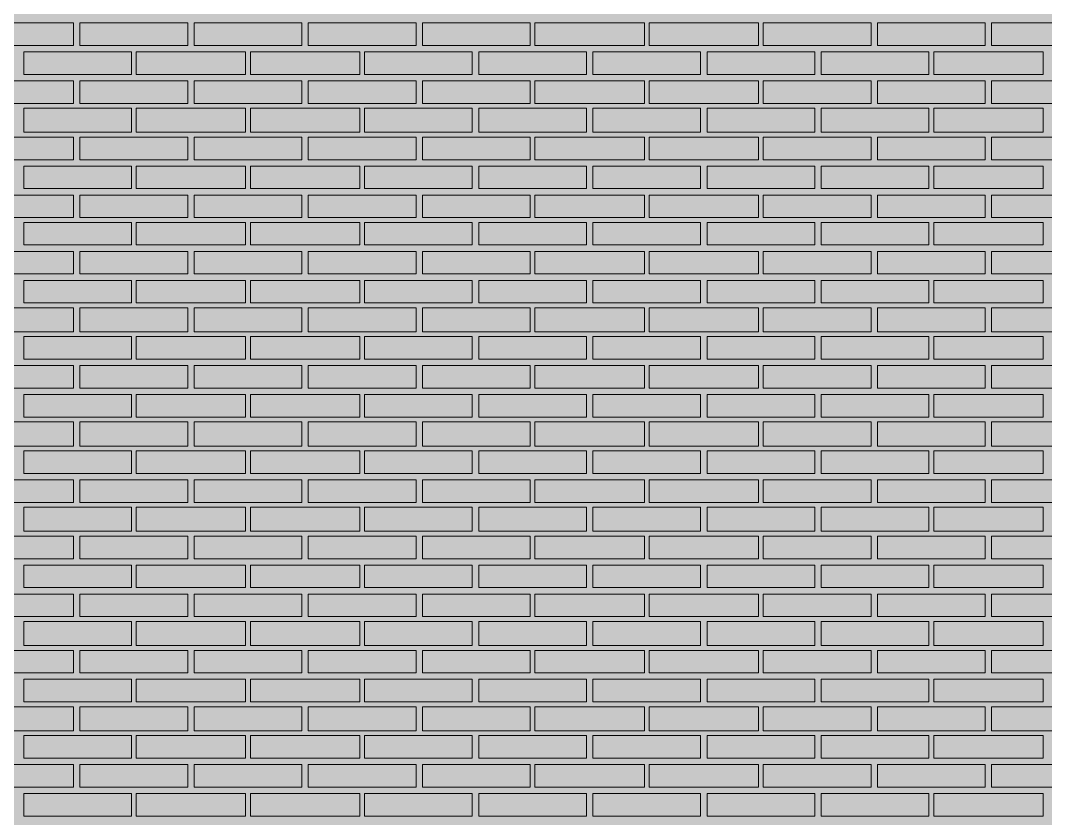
# Model space of a CAD drawing. Header units: millimetres. Extents: x -28928 to 100580, y -22867 to 36490.
# Drawn here: x 74400 to 77097, y 18694 to 20792 of the extents above; entities that cross this region are included whole.
import ezdxf

# ---------------------------------------------------------------- set-up
doc = ezdxf.new("R2010")
doc.units = ezdxf.units.MM
doc.layers.add('PDF _Геометрия', color=7, linetype='Continuous', true_color=0x8f8e8d)
doc.layers.add('PDF _Сплошная заливка', color=7, linetype='Continuous', true_color=0xffffff)

msp = doc.modelspace()

# ---------------------------------------------------------------- hatches: boundary and pattern name
at = {"layer": 'PDF _Сплошная заливка', "true_color": 0xdcd6cf, "transparency": 33554559}
msp.add_hatch(color=254, dxfattribs=at).paths.add_polyline_path([(64868.4, 16343.4), (64868.4, 19592.6), (66268.7, 19592.6), (66268.7, 16343.4), (82239.9, 16343.4), (82239.9, 30089.1), (52662.6, 30089.1), (52662.6, 16343.4), (62173.4, 16343.4), (62173.4, 19592.6), (64271.8, 19592.6), (64271.8, 16343.4)])

# ---------------------------------------------------------------- linework, layer by layer
at = {"layer": 'PDF _Геометрия', "lineweight": 9}
for points in [[(74539.9, 20785.7), (74539.9, 20726.4), (74256.4, 20726.4), (74256.4, 20785.7)], [(74840.3, 20785.7), (74840.3, 20726.4), (74556.8, 20726.4), (74556.8, 20785.7)], [(75140.7, 20785.7), (75140.7, 20726.4), (74857.2, 20726.4), (74857.2, 20785.7)], [(75441.1, 20785.7), (75441.1, 20726.4), (75157.6, 20726.4), (75157.6, 20785.7)], [(75741.4, 20785.7), (75741.4, 20726.4), (75458, 20726.4), (75458, 20785.7)], [(76041.8, 20785.7), (76041.8, 20726.4), (75754.1, 20726.4), (75754.1, 20785.7)], [(76342.2, 20785.7), (76342.2, 20726.4), (76054.5, 20726.4), (76054.5, 20785.7)], [(76638.4, 20785.7), (76638.4, 20726.4), (76354.9, 20726.4), (76354.9, 20785.7)], [(76938.7, 20785.7), (76938.7, 20726.4), (76655.3, 20726.4), (76655.3, 20785.7)], [(77239.1, 20785.7), (77239.1, 20726.4), (76955.7, 20726.4), (76955.7, 20785.7)], [(74692.2, 20650.3), (74548.4, 20650.3), (74408.7, 20650.3), (74408.7, 20709.5), (74548.4, 20709.5), (74692.2, 20709.5)], [(74992.6, 20650.3), (74848.7, 20650.3), (74704.9, 20650.3), (74704.9, 20709.5), (74848.7, 20709.5), (74992.6, 20709.5)], [(75293, 20650.3), (75149.1, 20650.3), (75005.3, 20650.3), (75005.3, 20709.5), (75149.1, 20709.5), (75293, 20709.5)], [(75589.1, 20650.3), (75449.5, 20650.3), (75305.7, 20650.3), (75305.7, 20709.5), (75449.5, 20709.5), (75589.1, 20709.5)], [(75889.5, 20650.3), (75749.9, 20650.3), (75606.1, 20650.3), (75606.1, 20709.5), (75749.9, 20709.5), (75889.5, 20709.5)], [(76189.9, 20650.3), (76046.1, 20650.3), (75906.4, 20650.3), (75906.4, 20709.5), (76046.1, 20709.5), (76189.9, 20709.5)], [(76490.3, 20650.3), (76346.4, 20650.3), (76206.8, 20650.3), (76206.8, 20709.5), (76346.4, 20709.5), (76490.3, 20709.5)], [(76790.7, 20650.3), (76646.8, 20650.3), (76507.2, 20650.3), (76507.2, 20709.5), (76646.8, 20709.5), (76790.7, 20709.5)], [(77091.1, 20650.3), (76947.2, 20650.3), (76803.4, 20650.3), (76803.4, 20709.5), (76947.2, 20709.5), (77091.1, 20709.5)], [(74539.9, 20633.4), (74539.9, 20574.1), (74256.4, 20574.1), (74256.4, 20633.4)], [(74840.3, 20633.4), (74840.3, 20574.1), (74556.8, 20574.1), (74556.8, 20633.4)], [(75140.7, 20633.4), (75140.7, 20574.1), (74857.2, 20574.1), (74857.2, 20633.4)], [(75441.1, 20633.4), (75441.1, 20574.1), (75157.6, 20574.1), (75157.6, 20633.4)], [(75741.4, 20633.4), (75741.4, 20574.1), (75458, 20574.1), (75458, 20633.4)], [(76041.8, 20633.4), (76041.8, 20574.1), (75754.1, 20574.1), (75754.1, 20633.4)], [(76342.2, 20633.4), (76342.2, 20574.1), (76054.5, 20574.1), (76054.5, 20633.4)], [(76638.4, 20633.4), (76638.4, 20574.1), (76354.9, 20574.1), (76354.9, 20633.4)], [(76938.7, 20633.4), (76938.7, 20574.1), (76655.3, 20574.1), (76655.3, 20633.4)], [(77239.1, 20633.4), (77239.1, 20574.1), (76955.7, 20574.1), (76955.7, 20633.4)], [(74692.2, 20498), (74548.4, 20498), (74408.7, 20498), (74408.7, 20561.4), (74548.4, 20561.4), (74692.2, 20561.4)], [(74992.6, 20498), (74848.7, 20498), (74704.9, 20498), (74704.9, 20561.4), (74848.7, 20561.4), (74992.6, 20561.4)], [(75293, 20498), (75149.1, 20498), (75005.3, 20498), (75005.3, 20561.4), (75149.1, 20561.4), (75293, 20561.4)], [(75589.1, 20498), (75449.5, 20498), (75305.7, 20498), (75305.7, 20561.4), (75449.5, 20561.4), (75589.1, 20561.4)], [(75889.5, 20498), (75749.9, 20498), (75606.1, 20498), (75606.1, 20561.4), (75749.9, 20561.4), (75889.5, 20561.4)], [(76189.9, 20498), (76046.1, 20498), (75906.4, 20498), (75906.4, 20561.4), (76046.1, 20561.4), (76189.9, 20561.4)], [(76490.3, 20498), (76346.4, 20498), (76206.8, 20498), (76206.8, 20561.4), (76346.4, 20561.4), (76490.3, 20561.4)], [(76790.7, 20498), (76646.8, 20498), (76507.2, 20498), (76507.2, 20561.4), (76646.8, 20561.4), (76790.7, 20561.4)], [(77091.1, 20498), (76947.2, 20498), (76803.4, 20498), (76803.4, 20561.4), (76947.2, 20561.4), (77091.1, 20561.4)], [(74539.9, 20485.3), (74539.9, 20426), (74256.4, 20426), (74256.4, 20485.3)], [(74840.3, 20485.3), (74840.3, 20426), (74556.8, 20426), (74556.8, 20485.3)], [(75140.7, 20485.3), (75140.7, 20426), (74857.2, 20426), (74857.2, 20485.3)], [(75441.1, 20485.3), (75441.1, 20426), (75157.6, 20426), (75157.6, 20485.3)], [(75741.4, 20485.3), (75741.4, 20426), (75458, 20426), (75458, 20485.3)], [(76041.8, 20485.3), (76041.8, 20426), (75754.1, 20426), (75754.1, 20485.3)], [(76342.2, 20485.3), (76342.2, 20426), (76054.5, 20426), (76054.5, 20485.3)], [(76638.4, 20485.3), (76638.4, 20426), (76354.9, 20426), (76354.9, 20485.3)], [(76938.7, 20485.3), (76938.7, 20426), (76655.3, 20426), (76655.3, 20485.3)], [(77239.1, 20485.3), (77239.1, 20426), (76955.7, 20426), (76955.7, 20485.3)], [(74692.2, 20349.9), (74548.4, 20349.9), (74408.7, 20349.9), (74408.7, 20409.1), (74548.4, 20409.1), (74692.2, 20409.1)], [(74992.6, 20349.9), (74848.7, 20349.9), (74704.9, 20349.9), (74704.9, 20409.1), (74848.7, 20409.1), (74992.6, 20409.1)], [(75293, 20349.9), (75149.1, 20349.9), (75005.3, 20349.9), (75005.3, 20409.1), (75149.1, 20409.1), (75293, 20409.1)], [(75589.1, 20349.9), (75449.5, 20349.9), (75305.7, 20349.9), (75305.7, 20409.1), (75449.5, 20409.1), (75589.1, 20409.1)], [(75889.5, 20349.9), (75749.9, 20349.9), (75606.1, 20349.9), (75606.1, 20409.1), (75749.9, 20409.1), (75889.5, 20409.1)], [(76189.9, 20349.9), (76046.1, 20349.9), (75906.4, 20349.9), (75906.4, 20409.1), (76046.1, 20409.1), (76189.9, 20409.1)], [(76490.3, 20349.9), (76346.4, 20349.9), (76206.8, 20349.9), (76206.8, 20409.1), (76346.4, 20409.1), (76490.3, 20409.1)], [(76790.7, 20349.9), (76646.8, 20349.9), (76507.2, 20349.9), (76507.2, 20409.1), (76646.8, 20409.1), (76790.7, 20409.1)], [(77091.1, 20349.9), (76947.2, 20349.9), (76803.4, 20349.9), (76803.4, 20409.1), (76947.2, 20409.1), (77091.1, 20409.1)], [(74539.9, 20333), (74539.9, 20273.7), (74256.4, 20273.7), (74256.4, 20333)], [(74840.3, 20333), (74840.3, 20273.7), (74556.8, 20273.7), (74556.8, 20333)], [(75140.7, 20333), (75140.7, 20273.7), (74857.2, 20273.7), (74857.2, 20333)], [(75441.1, 20333), (75441.1, 20273.7), (75157.6, 20273.7), (75157.6, 20333)], [(75741.4, 20333), (75741.4, 20273.7), (75458, 20273.7), (75458, 20333)], [(76041.8, 20333), (76041.8, 20273.7), (75754.1, 20273.7), (75754.1, 20333)], [(76342.2, 20333), (76342.2, 20273.7), (76054.5, 20273.7), (76054.5, 20333)], [(76638.4, 20333), (76638.4, 20273.7), (76354.9, 20273.7), (76354.9, 20333)], [(76938.7, 20333), (76938.7, 20273.7), (76655.3, 20273.7), (76655.3, 20333)], [(77239.1, 20333), (77239.1, 20273.7), (76955.7, 20273.7), (76955.7, 20333)], [(74692.2, 20201.8), (74548.4, 20201.8), (74408.7, 20201.8), (74408.7, 20261), (74548.4, 20261), (74692.2, 20261)], [(74992.6, 20201.8), (74848.7, 20201.8), (74704.9, 20201.8), (74704.9, 20261), (74848.7, 20261), (74992.6, 20261)], [(75293, 20201.8), (75149.1, 20201.8), (75005.3, 20201.8), (75005.3, 20261), (75149.1, 20261), (75293, 20261)], [(75589.1, 20201.8), (75449.5, 20201.8), (75305.7, 20201.8), (75305.7, 20261), (75449.5, 20261), (75589.1, 20261)], [(75889.5, 20201.8), (75749.9, 20201.8), (75606.1, 20201.8), (75606.1, 20261), (75749.9, 20261), (75889.5, 20261)], [(76189.9, 20201.8), (76046.1, 20201.8), (75906.4, 20201.8), (75906.4, 20261), (76046.1, 20261), (76189.9, 20261)], [(76490.3, 20201.8), (76346.4, 20201.8), (76206.8, 20201.8), (76206.8, 20261), (76346.4, 20261), (76490.3, 20261)], [(76790.7, 20201.8), (76646.8, 20201.8), (76507.2, 20201.8), (76507.2, 20261), (76646.8, 20261), (76790.7, 20261)], [(77091.1, 20201.8), (76947.2, 20201.8), (76803.4, 20201.8), (76803.4, 20261), (76947.2, 20261), (77091.1, 20261)], [(74539.9, 20184.9), (74539.9, 20125.7), (74256.4, 20125.7), (74256.4, 20184.9)], [(74840.3, 20184.9), (74840.3, 20125.7), (74556.8, 20125.7), (74556.8, 20184.9)], [(75140.7, 20184.9), (75140.7, 20125.7), (74857.2, 20125.7), (74857.2, 20184.9)], [(75441.1, 20184.9), (75441.1, 20125.7), (75157.6, 20125.7), (75157.6, 20184.9)], [(75741.4, 20184.9), (75741.4, 20125.7), (75458, 20125.7), (75458, 20184.9)], [(76041.8, 20184.9), (76041.8, 20125.7), (75754.1, 20125.7), (75754.1, 20184.9)], [(76342.2, 20184.9), (76342.2, 20125.7), (76054.5, 20125.7), (76054.5, 20184.9)], [(76638.4, 20184.9), (76638.4, 20125.7), (76354.9, 20125.7), (76354.9, 20184.9)], [(76938.7, 20184.9), (76938.7, 20125.7), (76655.3, 20125.7), (76655.3, 20184.9)], [(77239.1, 20184.9), (77239.1, 20125.7), (76955.7, 20125.7), (76955.7, 20184.9)], [(74692.2, 20049.5), (74548.4, 20049.5), (74408.7, 20049.5), (74408.7, 20108.7), (74548.4, 20108.7), (74692.2, 20108.7)], [(74992.6, 20049.5), (74848.7, 20049.5), (74704.9, 20049.5), (74704.9, 20108.7), (74848.7, 20108.7), (74992.6, 20108.7)], [(75293, 20049.5), (75149.1, 20049.5), (75005.3, 20049.5), (75005.3, 20108.7), (75149.1, 20108.7), (75293, 20108.7)], [(75589.1, 20049.5), (75449.5, 20049.5), (75305.7, 20049.5), (75305.7, 20108.7), (75449.5, 20108.7), (75589.1, 20108.7)], [(75889.5, 20049.5), (75749.9, 20049.5), (75606.1, 20049.5), (75606.1, 20108.7), (75749.9, 20108.7), (75889.5, 20108.7)], [(76189.9, 20049.5), (76046.1, 20049.5), (75906.4, 20049.5), (75906.4, 20108.7), (76046.1, 20108.7), (76189.9, 20108.7)], [(76490.3, 20049.5), (76346.4, 20049.5), (76206.8, 20049.5), (76206.8, 20108.7), (76346.4, 20108.7), (76490.3, 20108.7)], [(76790.7, 20049.5), (76646.8, 20049.5), (76507.2, 20049.5), (76507.2, 20108.7), (76646.8, 20108.7), (76790.7, 20108.7)], [(77091.1, 20049.5), (76947.2, 20049.5), (76803.4, 20049.5), (76803.4, 20108.7), (76947.2, 20108.7), (77091.1, 20108.7)], [(74539.9, 20036.8), (74539.9, 19973.4), (74256.4, 19973.4), (74256.4, 20036.8)], [(74840.3, 20036.8), (74840.3, 19973.4), (74556.8, 19973.4), (74556.8, 20036.8)], [(75140.7, 20036.8), (75140.7, 19973.4), (74857.2, 19973.4), (74857.2, 20036.8)], [(75441.1, 20036.8), (75441.1, 19973.4), (75157.6, 19973.4), (75157.6, 20036.8)], [(75741.4, 20036.8), (75741.4, 19973.4), (75458, 19973.4), (75458, 20036.8)], [(76041.8, 20036.8), (76041.8, 19973.4), (75754.1, 19973.4), (75754.1, 20036.8)], [(76342.2, 20036.8), (76342.2, 19973.4), (76054.5, 19973.4), (76054.5, 20036.8)], [(76638.4, 20036.8), (76638.4, 19973.4), (76354.9, 19973.4), (76354.9, 20036.8)], [(76938.7, 20036.8), (76938.7, 19973.4), (76655.3, 19973.4), (76655.3, 20036.8)], [(77239.1, 20036.8), (77239.1, 19973.4), (76955.7, 19973.4), (76955.7, 20036.8)], [(74692.2, 19901.4), (74548.4, 19901.4), (74408.7, 19901.4), (74408.7, 19960.7), (74548.4, 19960.7), (74692.2, 19960.7)], [(74992.6, 19901.4), (74848.7, 19901.4), (74704.9, 19901.4), (74704.9, 19960.7), (74848.7, 19960.7), (74992.6, 19960.7)], [(75293, 19901.4), (75149.1, 19901.4), (75005.3, 19901.4), (75005.3, 19960.7), (75149.1, 19960.7), (75293, 19960.7)], [(75589.1, 19901.4), (75449.5, 19901.4), (75305.7, 19901.4), (75305.7, 19960.7), (75449.5, 19960.7), (75589.1, 19960.7)], [(75889.5, 19901.4), (75749.9, 19901.4), (75606.1, 19901.4), (75606.1, 19960.7), (75749.9, 19960.7), (75889.5, 19960.7)], [(76189.9, 19901.4), (76046.1, 19901.4), (75906.4, 19901.4), (75906.4, 19960.7), (76046.1, 19960.7), (76189.9, 19960.7)], [(76490.3, 19901.4), (76346.4, 19901.4), (76206.8, 19901.4), (76206.8, 19960.7), (76346.4, 19960.7), (76490.3, 19960.7)], [(76790.7, 19901.4), (76646.8, 19901.4), (76507.2, 19901.4), (76507.2, 19960.7), (76646.8, 19960.7), (76790.7, 19960.7)], [(77091.1, 19901.4), (76947.2, 19901.4), (76803.4, 19901.4), (76803.4, 19960.7), (76947.2, 19960.7), (77091.1, 19960.7)], [(74539.9, 19884.5), (74539.9, 19825.3), (74256.4, 19825.3), (74256.4, 19884.5)], [(74840.3, 19884.5), (74840.3, 19825.3), (74556.8, 19825.3), (74556.8, 19884.5)], [(75140.7, 19884.5), (75140.7, 19825.3), (74857.2, 19825.3), (74857.2, 19884.5)], [(75441.1, 19884.5), (75441.1, 19825.3), (75157.6, 19825.3), (75157.6, 19884.5)], [(75741.4, 19884.5), (75741.4, 19825.3), (75458, 19825.3), (75458, 19884.5)], [(76041.8, 19884.5), (76041.8, 19825.3), (75754.1, 19825.3), (75754.1, 19884.5)], [(76342.2, 19884.5), (76342.2, 19825.3), (76054.5, 19825.3), (76054.5, 19884.5)], [(76638.4, 19884.5), (76638.4, 19825.3), (76354.9, 19825.3), (76354.9, 19884.5)], [(76938.7, 19884.5), (76938.7, 19825.3), (76655.3, 19825.3), (76655.3, 19884.5)], [(77239.1, 19884.5), (77239.1, 19825.3), (76955.7, 19825.3), (76955.7, 19884.5)], [(74692.2, 19749.1), (74548.4, 19749.1), (74408.7, 19749.1), (74408.7, 19808.4), (74548.4, 19808.4), (74692.2, 19808.4)], [(74992.6, 19749.1), (74848.7, 19749.1), (74704.9, 19749.1), (74704.9, 19808.4), (74848.7, 19808.4), (74992.6, 19808.4)], [(75293, 19749.1), (75149.1, 19749.1), (75005.3, 19749.1), (75005.3, 19808.4), (75149.1, 19808.4), (75293, 19808.4)], [(75589.1, 19749.1), (75449.5, 19749.1), (75305.7, 19749.1), (75305.7, 19808.4), (75449.5, 19808.4), (75589.1, 19808.4)], [(75889.5, 19749.1), (75749.9, 19749.1), (75606.1, 19749.1), (75606.1, 19808.4), (75749.9, 19808.4), (75889.5, 19808.4)], [(76189.9, 19749.1), (76046.1, 19749.1), (75906.4, 19749.1), (75906.4, 19808.4), (76046.1, 19808.4), (76189.9, 19808.4)], [(76490.3, 19749.1), (76346.4, 19749.1), (76206.8, 19749.1), (76206.8, 19808.4), (76346.4, 19808.4), (76490.3, 19808.4)], [(76790.7, 19749.1), (76646.8, 19749.1), (76507.2, 19749.1), (76507.2, 19808.4), (76646.8, 19808.4), (76790.7, 19808.4)], [(77091.1, 19749.1), (76947.2, 19749.1), (76803.4, 19749.1), (76803.4, 19808.4), (76947.2, 19808.4), (77091.1, 19808.4)], [(74539.9, 19736.4), (74539.9, 19673), (74256.4, 19673), (74256.4, 19736.4)], [(74840.3, 19736.4), (74840.3, 19673), (74556.8, 19673), (74556.8, 19736.4)], [(75140.7, 19736.4), (75140.7, 19673), (74857.2, 19673), (74857.2, 19736.4)], [(75441.1, 19736.4), (75441.1, 19673), (75157.6, 19673), (75157.6, 19736.4)], [(75741.4, 19736.4), (75741.4, 19673), (75458, 19673), (75458, 19736.4)], [(76041.8, 19736.4), (76041.8, 19673), (75754.1, 19673), (75754.1, 19736.4)], [(76342.2, 19736.4), (76342.2, 19673), (76054.5, 19673), (76054.5, 19736.4)], [(76638.4, 19736.4), (76638.4, 19673), (76354.9, 19673), (76354.9, 19736.4)], [(76938.7, 19736.4), (76938.7, 19673), (76655.3, 19673), (76655.3, 19736.4)], [(77239.1, 19736.4), (77239.1, 19673), (76955.7, 19673), (76955.7, 19736.4)], [(74692.2, 19601), (74548.4, 19601), (74408.7, 19601), (74408.7, 19660.3), (74548.4, 19660.3), (74692.2, 19660.3)], [(74992.6, 19601), (74848.7, 19601), (74704.9, 19601), (74704.9, 19660.3), (74848.7, 19660.3), (74992.6, 19660.3)], [(75293, 19601), (75149.1, 19601), (75005.3, 19601), (75005.3, 19660.3), (75149.1, 19660.3), (75293, 19660.3)], [(75589.1, 19601), (75449.5, 19601), (75305.7, 19601), (75305.7, 19660.3), (75449.5, 19660.3), (75589.1, 19660.3)], [(75889.5, 19601), (75749.9, 19601), (75606.1, 19601), (75606.1, 19660.3), (75749.9, 19660.3), (75889.5, 19660.3)], [(76189.9, 19601), (76046.1, 19601), (75906.4, 19601), (75906.4, 19660.3), (76046.1, 19660.3), (76189.9, 19660.3)], [(76490.3, 19601), (76346.4, 19601), (76206.8, 19601), (76206.8, 19660.3), (76346.4, 19660.3), (76490.3, 19660.3)], [(76790.7, 19601), (76646.8, 19601), (76507.2, 19601), (76507.2, 19660.3), (76646.8, 19660.3), (76790.7, 19660.3)], [(77091.1, 19601), (76947.2, 19601), (76803.4, 19601), (76803.4, 19660.3), (76947.2, 19660.3), (77091.1, 19660.3)], [(74539.9, 19584.1), (74539.9, 19524.9), (74256.4, 19524.9), (74256.4, 19584.1)], [(74840.3, 19584.1), (74840.3, 19524.9), (74556.8, 19524.9), (74556.8, 19584.1)], [(75140.7, 19584.1), (75140.7, 19524.9), (74857.2, 19524.9), (74857.2, 19584.1)], [(75441.1, 19584.1), (75441.1, 19524.9), (75157.6, 19524.9), (75157.6, 19584.1)], [(75741.4, 19584.1), (75741.4, 19524.9), (75458, 19524.9), (75458, 19584.1)], [(76041.8, 19584.1), (76041.8, 19524.9), (75754.1, 19524.9), (75754.1, 19584.1)], [(76342.2, 19584.1), (76342.2, 19524.9), (76054.5, 19524.9), (76054.5, 19584.1)], [(76638.4, 19584.1), (76638.4, 19524.9), (76354.9, 19524.9), (76354.9, 19584.1)], [(76938.7, 19584.1), (76938.7, 19524.9), (76655.3, 19524.9), (76655.3, 19584.1)], [(77239.1, 19584.1), (77239.1, 19524.9), (76955.7, 19524.9), (76955.7, 19584.1)], [(74692.2, 19448.7), (74548.4, 19448.7), (74408.7, 19448.7), (74408.7, 19512.2), (74548.4, 19512.2), (74692.2, 19512.2)], [(74992.6, 19448.7), (74848.7, 19448.7), (74704.9, 19448.7), (74704.9, 19512.2), (74848.7, 19512.2), (74992.6, 19512.2)], [(75293, 19448.7), (75149.1, 19448.7), (75005.3, 19448.7), (75005.3, 19512.2), (75149.1, 19512.2), (75293, 19512.2)], [(75589.1, 19448.7), (75449.5, 19448.7), (75305.7, 19448.7), (75305.7, 19512.2), (75449.5, 19512.2), (75589.1, 19512.2)], [(75889.5, 19448.7), (75749.9, 19448.7), (75606.1, 19448.7), (75606.1, 19512.2), (75749.9, 19512.2), (75889.5, 19512.2)], [(76189.9, 19448.7), (76046.1, 19448.7), (75906.4, 19448.7), (75906.4, 19512.2), (76046.1, 19512.2), (76189.9, 19512.2)], [(76490.3, 19448.7), (76346.4, 19448.7), (76206.8, 19448.7), (76206.8, 19512.2), (76346.4, 19512.2), (76490.3, 19512.2)], [(76790.7, 19448.7), (76646.8, 19448.7), (76507.2, 19448.7), (76507.2, 19512.2), (76646.8, 19512.2), (76790.7, 19512.2)], [(77091.1, 19448.7), (76947.2, 19448.7), (76803.4, 19448.7), (76803.4, 19512.2), (76947.2, 19512.2), (77091.1, 19512.2)], [(74539.9, 19436), (74539.9, 19376.8), (74256.4, 19376.8), (74256.4, 19436)], [(74840.3, 19436), (74840.3, 19376.8), (74556.8, 19376.8), (74556.8, 19436)], [(75140.7, 19436), (75140.7, 19376.8), (74857.2, 19376.8), (74857.2, 19436)], [(75441.1, 19436), (75441.1, 19376.8), (75157.6, 19376.8), (75157.6, 19436)], [(75741.4, 19436), (75741.4, 19376.8), (75458, 19376.8), (75458, 19436)], [(76041.8, 19436), (76041.8, 19376.8), (75754.1, 19376.8), (75754.1, 19436)], [(76342.2, 19436), (76342.2, 19376.8), (76054.5, 19376.8), (76054.5, 19436)], [(76638.4, 19436), (76638.4, 19376.8), (76354.9, 19376.8), (76354.9, 19436)], [(76938.7, 19436), (76938.7, 19376.8), (76655.3, 19376.8), (76655.3, 19436)], [(77239.1, 19436), (77239.1, 19376.8), (76955.7, 19376.8), (76955.7, 19436)], [(74692.2, 19300.7), (74548.4, 19300.7), (74408.7, 19300.7), (74408.7, 19359.9), (74548.4, 19359.9), (74692.2, 19359.9)], [(74992.6, 19300.7), (74848.7, 19300.7), (74704.9, 19300.7), (74704.9, 19359.9), (74848.7, 19359.9), (74992.6, 19359.9)], [(75293, 19300.7), (75149.1, 19300.7), (75005.3, 19300.7), (75005.3, 19359.9), (75149.1, 19359.9), (75293, 19359.9)], [(75589.1, 19300.7), (75449.5, 19300.7), (75305.7, 19300.7), (75305.7, 19359.9), (75449.5, 19359.9), (75589.1, 19359.9)], [(75889.5, 19300.7), (75749.9, 19300.7), (75606.1, 19300.7), (75606.1, 19359.9), (75749.9, 19359.9), (75889.5, 19359.9)], [(76189.9, 19300.7), (76046.1, 19300.7), (75906.4, 19300.7), (75906.4, 19359.9), (76046.1, 19359.9), (76189.9, 19359.9)], [(76490.3, 19300.7), (76346.4, 19300.7), (76206.8, 19300.7), (76206.8, 19359.9), (76346.4, 19359.9), (76490.3, 19359.9)], [(76790.7, 19300.7), (76646.8, 19300.7), (76507.2, 19300.7), (76507.2, 19359.9), (76646.8, 19359.9), (76790.7, 19359.9)], [(77091.1, 19300.7), (76947.2, 19300.7), (76803.4, 19300.7), (76803.4, 19359.9), (76947.2, 19359.9), (77091.1, 19359.9)], [(74539.9, 19283.7), (74539.9, 19224.5), (74256.4, 19224.5), (74256.4, 19283.7)], [(74840.3, 19283.7), (74840.3, 19224.5), (74556.8, 19224.5), (74556.8, 19283.7)], [(75140.7, 19283.7), (75140.7, 19224.5), (74857.2, 19224.5), (74857.2, 19283.7)], [(75441.1, 19283.7), (75441.1, 19224.5), (75157.6, 19224.5), (75157.6, 19283.7)], [(75741.4, 19283.7), (75741.4, 19224.5), (75458, 19224.5), (75458, 19283.7)], [(76041.8, 19283.7), (76041.8, 19224.5), (75754.1, 19224.5), (75754.1, 19283.7)], [(76342.2, 19283.7), (76342.2, 19224.5), (76054.5, 19224.5), (76054.5, 19283.7)], [(76638.4, 19283.7), (76638.4, 19224.5), (76354.9, 19224.5), (76354.9, 19283.7)], [(76938.7, 19283.7), (76938.7, 19224.5), (76655.3, 19224.5), (76655.3, 19283.7)], [(77239.1, 19283.7), (77239.1, 19224.5), (76955.7, 19224.5), (76955.7, 19283.7)], [(74692.2, 19148.4), (74548.4, 19148.4), (74408.7, 19148.4), (74408.7, 19211.8), (74548.4, 19211.8), (74692.2, 19211.8)], [(74992.6, 19148.4), (74848.7, 19148.4), (74704.9, 19148.4), (74704.9, 19211.8), (74848.7, 19211.8), (74992.6, 19211.8)], [(75293, 19148.4), (75149.1, 19148.4), (75005.3, 19148.4), (75005.3, 19211.8), (75149.1, 19211.8), (75293, 19211.8)], [(75589.1, 19148.4), (75449.5, 19148.4), (75305.7, 19148.4), (75305.7, 19211.8), (75449.5, 19211.8), (75589.1, 19211.8)], [(75889.5, 19148.4), (75749.9, 19148.4), (75606.1, 19148.4), (75606.1, 19211.8), (75749.9, 19211.8), (75889.5, 19211.8)], [(76189.9, 19148.4), (76046.1, 19148.4), (75906.4, 19148.4), (75906.4, 19211.8), (76046.1, 19211.8), (76189.9, 19211.8)], [(76490.3, 19148.4), (76346.4, 19148.4), (76206.8, 19148.4), (76206.8, 19211.8), (76346.4, 19211.8), (76490.3, 19211.8)], [(76790.7, 19148.4), (76646.8, 19148.4), (76507.2, 19148.4), (76507.2, 19211.8), (76646.8, 19211.8), (76790.7, 19211.8)], [(77091.1, 19148.4), (76947.2, 19148.4), (76803.4, 19148.4), (76803.4, 19211.8), (76947.2, 19211.8), (77091.1, 19211.8)], [(74539.9, 19135.7), (74539.9, 19076.4), (74256.4, 19076.4), (74256.4, 19135.7)], [(74840.3, 19135.7), (74840.3, 19076.4), (74556.8, 19076.4), (74556.8, 19135.7)], [(75140.7, 19135.7), (75140.7, 19076.4), (74857.2, 19076.4), (74857.2, 19135.7)], [(75441.1, 19135.7), (75441.1, 19076.4), (75157.6, 19076.4), (75157.6, 19135.7)], [(75741.4, 19135.7), (75741.4, 19076.4), (75458, 19076.4), (75458, 19135.7)], [(76041.8, 19135.7), (76041.8, 19076.4), (75754.1, 19076.4), (75754.1, 19135.7)], [(76342.2, 19135.7), (76342.2, 19076.4), (76054.5, 19076.4), (76054.5, 19135.7)], [(76638.4, 19135.7), (76638.4, 19076.4), (76354.9, 19076.4), (76354.9, 19135.7)], [(76938.7, 19135.7), (76938.7, 19076.4), (76655.3, 19076.4), (76655.3, 19135.7)], [(77239.1, 19135.7), (77239.1, 19076.4), (76955.7, 19076.4), (76955.7, 19135.7)], [(74692.2, 19000.3), (74548.4, 19000.3), (74408.7, 19000.3), (74408.7, 19059.5), (74548.4, 19059.5), (74692.2, 19059.5)], [(74992.6, 19000.3), (74848.7, 19000.3), (74704.9, 19000.3), (74704.9, 19059.5), (74848.7, 19059.5), (74992.6, 19059.5)], [(75293, 19000.3), (75149.1, 19000.3), (75005.3, 19000.3), (75005.3, 19059.5), (75149.1, 19059.5), (75293, 19059.5)], [(75589.1, 19000.3), (75449.5, 19000.3), (75305.7, 19000.3), (75305.7, 19059.5), (75449.5, 19059.5), (75589.1, 19059.5)], [(75889.5, 19000.3), (75749.9, 19000.3), (75606.1, 19000.3), (75606.1, 19059.5), (75749.9, 19059.5), (75889.5, 19059.5)], [(76189.9, 19000.3), (76046.1, 19000.3), (75906.4, 19000.3), (75906.4, 19059.5), (76046.1, 19059.5), (76189.9, 19059.5)], [(76490.3, 19000.3), (76346.4, 19000.3), (76206.8, 19000.3), (76206.8, 19059.5), (76346.4, 19059.5), (76490.3, 19059.5)], [(76790.7, 19000.3), (76646.8, 19000.3), (76507.2, 19000.3), (76507.2, 19059.5), (76646.8, 19059.5), (76790.7, 19059.5)], [(77091.1, 19000.3), (76947.2, 19000.3), (76803.4, 19000.3), (76803.4, 19059.5), (76947.2, 19059.5), (77091.1, 19059.5)], [(74539.9, 18987.6), (74539.9, 18924.1), (74256.4, 18924.1), (74256.4, 18987.6)], [(74840.3, 18987.6), (74840.3, 18924.1), (74556.8, 18924.1), (74556.8, 18987.6)], [(75140.7, 18987.6), (75140.7, 18924.1), (74857.2, 18924.1), (74857.2, 18987.6)], [(75441.1, 18987.6), (75441.1, 18924.1), (75157.6, 18924.1), (75157.6, 18987.6)], [(75741.4, 18987.6), (75741.4, 18924.1), (75458, 18924.1), (75458, 18987.6)], [(76041.8, 18987.6), (76041.8, 18924.1), (75754.1, 18924.1), (75754.1, 18987.6)], [(76342.2, 18987.6), (76342.2, 18924.1), (76054.5, 18924.1), (76054.5, 18987.6)], [(76638.4, 18987.6), (76638.4, 18924.1), (76354.9, 18924.1), (76354.9, 18987.6)], [(76938.7, 18987.6), (76938.7, 18924.1), (76655.3, 18924.1), (76655.3, 18987.6)], [(77239.1, 18987.6), (77239.1, 18924.1), (76955.7, 18924.1), (76955.7, 18987.6)], [(74692.2, 18852.2), (74548.4, 18852.2), (74408.7, 18852.2), (74408.7, 18911.4), (74548.4, 18911.4), (74692.2, 18911.4)], [(74992.6, 18852.2), (74848.7, 18852.2), (74704.9, 18852.2), (74704.9, 18911.4), (74848.7, 18911.4), (74992.6, 18911.4)], [(75293, 18852.2), (75149.1, 18852.2), (75005.3, 18852.2), (75005.3, 18911.4), (75149.1, 18911.4), (75293, 18911.4)], [(75589.1, 18852.2), (75449.5, 18852.2), (75305.7, 18852.2), (75305.7, 18911.4), (75449.5, 18911.4), (75589.1, 18911.4)], [(75889.5, 18852.2), (75749.9, 18852.2), (75606.1, 18852.2), (75606.1, 18911.4), (75749.9, 18911.4), (75889.5, 18911.4)], [(76189.9, 18852.2), (76046.1, 18852.2), (75906.4, 18852.2), (75906.4, 18911.4), (76046.1, 18911.4), (76189.9, 18911.4)], [(76490.3, 18852.2), (76346.4, 18852.2), (76206.8, 18852.2), (76206.8, 18911.4), (76346.4, 18911.4), (76490.3, 18911.4)], [(76790.7, 18852.2), (76646.8, 18852.2), (76507.2, 18852.2), (76507.2, 18911.4), (76646.8, 18911.4), (76790.7, 18911.4)], [(77091.1, 18852.2), (76947.2, 18852.2), (76803.4, 18852.2), (76803.4, 18911.4), (76947.2, 18911.4), (77091.1, 18911.4)], [(74539.9, 18835.3), (74539.9, 18776), (74256.4, 18776), (74256.4, 18835.3)], [(74840.3, 18835.3), (74840.3, 18776), (74556.8, 18776), (74556.8, 18835.3)], [(75140.7, 18835.3), (75140.7, 18776), (74857.2, 18776), (74857.2, 18835.3)], [(75441.1, 18835.3), (75441.1, 18776), (75157.6, 18776), (75157.6, 18835.3)], [(75741.4, 18835.3), (75741.4, 18776), (75458, 18776), (75458, 18835.3)], [(76041.8, 18835.3), (76041.8, 18776), (75754.1, 18776), (75754.1, 18835.3)], [(76342.2, 18835.3), (76342.2, 18776), (76054.5, 18776), (76054.5, 18835.3)], [(76638.4, 18835.3), (76638.4, 18776), (76354.9, 18776), (76354.9, 18835.3)], [(76938.7, 18835.3), (76938.7, 18776), (76655.3, 18776), (76655.3, 18835.3)], [(77239.1, 18835.3), (77239.1, 18776), (76955.7, 18776), (76955.7, 18835.3)], [(74692.2, 18699.9), (74548.4, 18699.9), (74408.7, 18699.9), (74408.7, 18759.1), (74548.4, 18759.1), (74692.2, 18759.1)], [(74992.6, 18699.9), (74848.7, 18699.9), (74704.9, 18699.9), (74704.9, 18759.1), (74848.7, 18759.1), (74992.6, 18759.1)], [(75293, 18699.9), (75149.1, 18699.9), (75005.3, 18699.9), (75005.3, 18759.1), (75149.1, 18759.1), (75293, 18759.1)], [(75589.1, 18699.9), (75449.5, 18699.9), (75305.7, 18699.9), (75305.7, 18759.1), (75449.5, 18759.1), (75589.1, 18759.1)], [(75889.5, 18699.9), (75749.9, 18699.9), (75606.1, 18699.9), (75606.1, 18759.1), (75749.9, 18759.1), (75889.5, 18759.1)], [(76189.9, 18699.9), (76046.1, 18699.9), (75906.4, 18699.9), (75906.4, 18759.1), (76046.1, 18759.1), (76189.9, 18759.1)], [(76490.3, 18699.9), (76346.4, 18699.9), (76206.8, 18699.9), (76206.8, 18759.1), (76346.4, 18759.1), (76490.3, 18759.1)], [(76790.7, 18699.9), (76646.8, 18699.9), (76507.2, 18699.9), (76507.2, 18759.1), (76646.8, 18759.1), (76790.7, 18759.1)], [(77091.1, 18699.9), (76947.2, 18699.9), (76803.4, 18699.9), (76803.4, 18759.1), (76947.2, 18759.1), (77091.1, 18759.1)]]:
    msp.add_lwpolyline(points, close=True, dxfattribs=at)

doc.saveas('drawing.dxf')
